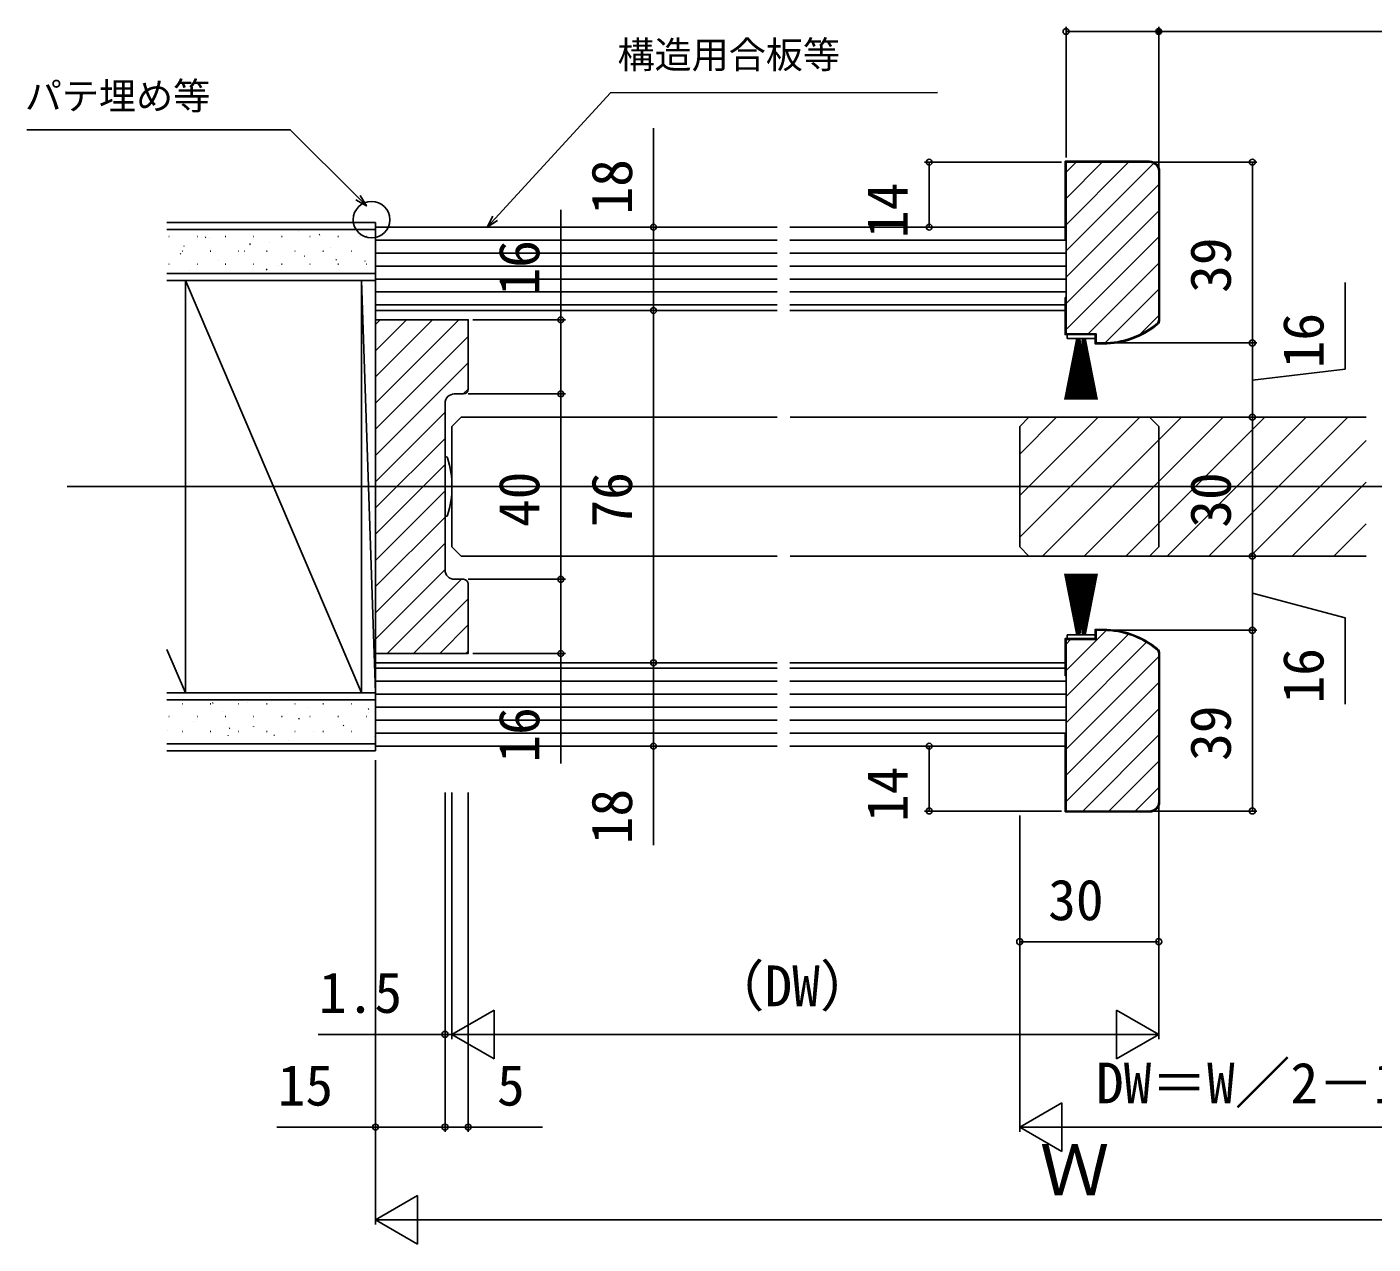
# Model space of a CAD drawing. Units: millimetres, scale not verified. Extents: x -525 to 525, y -783 to 779.
# Drawn here: x -60.8 to 229.6, y 107.2 to 369.9 of the extents above; entities that cross this region are included whole.
import ezdxf
from ezdxf.enums import TextEntityAlignment as Align

# ---------------------------------------------------------------- set-up
doc = ezdxf.new("R2010")
doc.units = ezdxf.units.MM
doc.header["$LTSCALE"] = 4
for name, color, linetype in [('0-5_YKK_12', 2, 'Continuous'), ('0-6_YKK_13', 4, 'Continuous'), ('0-8_YKK_D', 6, 'Continuous'), ('0-A_YSS_K', 3, 'Continuous'), ('0-B_YSS_KE', 3, 'Continuous')]:
    doc.layers.add(name, color=color, linetype=linetype)
doc.styles.add('ＭＳ ゴシック', font='')
doc.styles.get('ＭＳ ゴシック').set_extended_font_data('MS Gothic')

msp = doc.modelspace()

# ---------------------------------------------------------------- linework, layer by layer
at = {"layer": '0-5_YKK_12'}
for p, q in [((32.898, 285.651), (30.898, 283.651)), ((32.898, 285.651), (101.046, 285.651)), ((103.898, 285.651), (181.398, 285.651)), ((153.398, 283.651), (155.398, 285.651)), ((153.398, 277.685), (161.365, 285.651)), ((153.398, 268.704), (170.345, 285.651)), ((153.398, 259.724), (179.325, 285.651)), ((228.148, 285.651), (155.398, 285.651)), ((158.306, 255.651), (188.306, 285.651)), ((167.286, 255.651), (197.286, 285.651)), ((176.266, 255.651), (206.266, 285.651)), ((181.398, 285.651), (183.398, 283.651)), ((185.246, 255.651), (215.246, 285.651)), ((194.227, 255.651), (224.227, 285.651)), ((30.898, 283.651), (30.898, 257.651)), ((153.398, 283.651), (153.398, 257.651)), ((183.398, 257.651), (183.398, 283.651)), ((203.207, 255.651), (228.148, 280.593)), ((398.898, 270.651), (-52.102, 270.651)), ((212.187, 255.651), (228.148, 271.612)), ((221.167, 255.651), (228.148, 262.632)), ((32.898, 255.651), (30.898, 257.651)), ((101.046, 255.651), (32.898, 255.651)), ((181.398, 255.651), (103.898, 255.651)), ((155.398, 255.651), (153.398, 257.651)), ((228.148, 255.651), (155.398, 255.651)), ((183.398, 257.651), (181.398, 255.651))]:
    msp.add_line(p, q, dxfattribs=at)
msp.add_circle((13.538, 328.258), 3.946, dxfattribs=at)
at = {"layer": '0-6_YKK_13'}
for p, q in [((165.76, 302.651), (163.146, 289.451)), ((165.799, 302.651), (163.458, 289.451)), ((165.838, 302.651), (163.759, 289.451)), ((165.885, 302.651), (164.063, 289.451)), ((165.923, 302.651), (164.353, 289.451)), ((165.959, 302.651), (164.637, 289.451)), ((165.977, 302.651), (164.778, 289.451)), ((166.013, 302.651), (165.057, 289.451)), ((166.048, 302.651), (165.334, 289.451)), ((166.083, 302.651), (165.608, 289.451)), ((166.977, 302.651), (165.778, 289.451)), ((166.118, 302.651), (165.881, 289.451)), ((166.118, 302.651), (165.881, 289.451)), ((167.013, 302.651), (166.057, 289.451)), ((166.153, 302.65), (166.153, 289.451)), ((166.188, 302.651), (166.426, 289.451)), ((166.223, 302.651), (166.699, 289.451)), ((166.258, 302.651), (166.973, 289.451)), ((166.294, 302.651), (167.25, 289.451)), ((166.33, 302.651), (167.529, 289.451)), ((167.048, 302.651), (166.334, 289.451)), ((166.348, 302.651), (167.67, 289.451)), ((167.083, 302.651), (166.608, 289.451)), ((167.118, 302.651), (166.881, 289.451)), ((167.118, 302.651), (166.881, 289.451)), ((167.153, 302.65), (167.153, 289.451)), ((167.188, 302.651), (167.426, 289.451)), ((167.223, 302.651), (167.699, 289.451)), ((167.258, 302.651), (167.973, 289.451)), ((167.294, 302.651), (168.25, 289.451)), ((167.33, 302.651), (168.529, 289.451)), ((167.348, 302.651), (168.67, 289.451)), ((167.384, 302.651), (168.954, 289.451)), ((167.421, 302.651), (169.243, 289.451)), ((167.459, 302.651), (169.538, 289.451)), ((167.498, 302.651), (169.839, 289.451)), ((167.537, 302.651), (170.15, 289.451)), ((29.398, 277.051), (29.678, 277.051)), ((29.398, 277.051), (29.398, 264.251)), ((29.678, 264.251), (29.398, 264.251)), ((165.76, 238.651), (163.146, 251.851)), ((165.799, 238.651), (163.458, 251.851)), ((165.838, 238.651), (163.759, 251.851)), ((165.885, 238.651), (164.063, 251.851)), ((165.923, 238.651), (164.353, 251.851)), ((165.959, 238.651), (164.637, 251.851)), ((165.977, 238.651), (164.778, 251.851)), ((166.013, 238.651), (165.057, 251.851)), ((166.048, 238.651), (165.334, 251.851)), ((166.083, 238.651), (165.608, 251.851)), ((166.977, 238.651), (165.778, 251.851)), ((166.118, 238.651), (165.881, 251.851)), ((166.118, 238.651), (165.881, 251.851)), ((167.013, 238.651), (166.057, 251.851)), ((166.153, 238.652), (166.153, 251.851)), ((166.188, 238.651), (166.426, 251.851)), ((166.223, 238.651), (166.699, 251.851)), ((166.258, 238.651), (166.973, 251.851)), ((166.294, 238.651), (167.25, 251.851)), ((166.33, 238.651), (167.529, 251.851)), ((167.048, 238.651), (166.334, 251.851)), ((166.348, 238.651), (167.67, 251.851)), ((167.083, 238.651), (166.608, 251.851)), ((167.118, 238.651), (166.881, 251.851)), ((167.118, 238.651), (166.881, 251.851)), ((167.153, 238.652), (167.153, 251.851)), ((167.188, 238.651), (167.426, 251.851)), ((167.223, 238.651), (167.699, 251.851)), ((167.258, 238.651), (167.973, 251.851)), ((167.294, 238.651), (168.25, 251.851)), ((167.33, 238.651), (168.529, 251.851)), ((167.348, 238.651), (168.67, 251.851)), ((167.384, 238.651), (168.954, 251.851)), ((167.421, 238.651), (169.243, 251.851)), ((167.459, 238.651), (169.538, 251.851)), ((167.498, 238.651), (169.839, 251.851)), ((167.537, 238.651), (170.15, 251.851))]:
    msp.add_line(p, q, dxfattribs=at)
for points in [[(169.648, 303.451), (169.648, 302.651), (163.648, 302.651), (163.648, 303.451)], [(169.648, 237.851), (169.648, 238.651), (163.648, 238.651), (163.648, 237.851)]]:
    msp.add_lwpolyline(points, close=True, dxfattribs=at)
for centre, radius, start, end in [((29.678, 276.751), 0.3, 17.1558, 90), ((9.918, 270.651), 20.98, 342.8442, 17.1558), ((29.678, 264.551), 0.3, 270, 342.8442)]:
    msp.add_arc(centre, radius, start, end, dxfattribs=at)
at = {"layer": '0-8_YKK_D'}
for p, q in [((163.398, 341.651), (163.398, 369.851)), ((183.398, 339.651), (183.398, 369.851)), ((183.398, 339.651), (183.398, 369.851)), ((163.398, 368.851), (183.398, 368.851)), ((302.398, 368.851), (183.398, 368.851)), ((162.398, 340.651), (132.872, 340.651)), ((133.872, 340.651), (133.872, 326.651)), ((182.398, 340.651), (204.598, 340.651)), ((203.598, 340.651), (203.598, 301.651)), ((54.398, 330.381), (54.398, 306.651)), ((162.198, 326.651), (132.872, 326.651)), ((15.398, 308.651), (75.398, 308.651)), ((74.398, 308.651), (74.398, 232.651)), ((35.398, 306.651), (55.398, 306.651)), ((54.398, 290.651), (54.398, 306.651)), ((170.898, 301.651), (204.598, 301.651)), ((170.898, 301.651), (204.598, 301.651)), ((203.598, 285.651), (203.598, 301.651)), ((34.398, 290.651), (55.398, 290.651)), ((34.398, 290.651), (55.398, 290.651)), ((54.398, 290.651), (54.398, 250.651)), ((182.398, 285.651), (204.598, 285.651)), ((203.095, 285.651), (204.598, 285.651)), ((203.598, 285.651), (203.598, 255.651)), ((193.322, 255.651), (204.598, 255.651)), ((202.577, 255.651), (204.598, 255.651)), ((203.598, 239.651), (203.598, 255.651)), ((34.398, 250.651), (55.398, 250.651)), ((35.398, 250.651), (55.398, 250.651)), ((54.398, 250.651), (54.398, 234.651)), ((172.398, 239.651), (204.598, 239.651)), ((172.398, 239.651), (204.598, 239.651)), ((203.598, 239.651), (203.598, 200.651)), ((35.398, 234.651), (55.398, 234.651)), ((54.398, 210.922), (54.398, 234.651)), ((133.872, 200.651), (133.872, 214.651)), ((14.398, 211.651), (14.398, 111.451)), ((14.398, 204.651), (14.398, 131.451)), ((29.398, 204.651), (29.398, 131.451)), ((29.398, 204.651), (29.398, 151.451)), ((29.398, 204.651), (29.398, 131.451)), ((30.898, 204.651), (30.898, 151.451)), ((30.898, 204.651), (30.898, 151.451)), ((34.398, 204.651), (34.398, 131.451)), ((183.398, 204.651), (183.398, 151.451)), ((162.398, 200.651), (132.872, 200.651)), ((182.398, 200.651), (204.598, 200.651)), ((153.398, 199.651), (153.398, 131.451)), ((153.398, 199.651), (153.398, 171.451)), ((183.398, 190.651), (183.398, 171.451)), ((183.398, 172.451), (153.398, 172.451)), ((30.898, 152.451), (39.992, 157.701)), ((39.992, 147.201), (39.992, 157.701)), ((183.398, 152.451), (174.305, 157.701)), ((174.305, 157.701), (174.305, 147.201)), ((29.398, 152.451), (2.026, 152.451)), ((30.898, 152.451), (29.398, 152.451)), ((30.898, 152.451), (33.448, 152.451)), ((30.898, 152.451), (39.992, 147.201)), ((30.898, 152.451), (49.085, 152.451)), ((172.898, 152.451), (41.398, 152.451)), ((183.398, 152.451), (165.212, 152.451)), ((183.398, 152.451), (174.305, 147.201)), ((153.398, 132.451), (162.492, 137.701)), ((162.492, 127.201), (162.492, 137.701)), ((153.398, 132.451), (162.492, 127.201)), ((153.398, 132.451), (171.585, 132.451)), ((163.898, 132.451), (295.398, 132.451)), ((14.398, 112.451), (23.492, 117.701)), ((23.492, 107.201), (23.492, 117.701)), ((14.398, 112.451), (23.492, 107.201)), ((14.398, 112.451), (32.585, 112.451)), ((311.898, 112.451), (24.898, 112.451))]:
    msp.add_line(p, q, dxfattribs=at)
for points in [[(38.49, 326.651), (40.214, 328.53), (65.09, 355.651), (135.662, 355.678)], [(12.438, 331.21), (10.635, 333.013), (-4.003, 347.651), (-60.814, 347.678)], [(74.398, 308.651), (74.398, 326.651), (74.398, 347.997)], [(11.118, 333.496), (12.438, 331.21), (10.152, 332.53)], [(40.718, 328.068), (38.49, 326.651), (39.711, 328.992)], [(203.598, 293.651), (223.598, 296.005), (223.598, 314.664)], [(203.598, 247.651), (223.598, 242.345), (223.598, 223.686)], [(74.398, 232.651), (74.398, 214.651), (74.398, 193.306)], [(29.398, 132.451), (14.398, 132.451), (-6.879, 132.451)], [(29.398, 132.451), (34.398, 132.451), (50.453, 132.451)]]:
    msp.add_lwpolyline(points, dxfattribs=at)
for centre, radius in [((163.398, 368.851), 0.637), ((183.398, 368.851), 0.637), ((183.398, 368.851), 0.425), ((133.872, 340.651), 0.637), ((203.598, 340.651), 0.637), ((74.398, 326.651), 0.637), ((133.872, 326.651), 0.637), ((74.398, 308.651), 0.637), ((74.398, 308.651), 0.637), ((54.398, 306.651), 0.637), ((203.598, 301.651), 0.637), ((203.598, 301.651), 0.637), ((54.398, 290.651), 0.637), ((54.398, 290.651), 0.637), ((203.598, 285.651), 0.637), ((203.598, 285.651), 0.637), ((203.598, 255.651), 0.637), ((203.598, 255.651), 0.637), ((54.398, 250.651), 0.637), ((54.398, 250.651), 0.637), ((203.598, 239.651), 0.637), ((203.598, 239.651), 0.637), ((54.398, 234.651), 0.637), ((74.398, 232.651), 0.637), ((74.398, 232.651), 0.637), ((74.398, 214.651), 0.637), ((133.872, 214.651), 0.637), ((133.872, 200.651), 0.637), ((203.598, 200.651), 0.637), ((153.398, 172.451), 0.637), ((183.398, 172.451), 0.637), ((29.398, 152.451), 0.637), ((14.398, 132.451), 0.637), ((29.398, 132.451), 0.637), ((29.398, 132.451), 0.637), ((34.398, 132.451), 0.637)]:
    msp.add_circle(centre, radius, dxfattribs=at)
at = {"layer": '0-A_YSS_K'}
for p, q in [((163.398, 338.48), (165.569, 340.651)), ((163.398, 332.824), (171.226, 340.651)), ((163.398, 327.167), (176.883, 340.651)), ((163.398, 321.51), (182.316, 340.428)), ((163.398, 315.853), (183.398, 335.853)), ((163.398, 310.196), (183.398, 330.196)), ((-30.602, 327.651), (14.398, 327.651)), ((14.398, 326.151), (-30.602, 326.151)), ((-2.177, 325.628), (-2.159, 325.634)), ((14.398, 327.651), (14.398, 213.651)), ((14.398, 327.651), (14.398, 323.151)), ((14.398, 327.651), (14.398, 213.651)), ((14.398, 326.651), (101.046, 326.651)), ((103.79, 326.651), (163.398, 326.651)), ((-30.19, 324.66), (-30.09, 324.66)), ((-26.922, 322.547), (-26.904, 322.553)), ((-24.11, 324.66), (-24.01, 324.66)), ((-22.375, 324.375), (-22.208, 324.486)), ((-21.436, 324.49), (-21.417, 324.496)), ((-18.03, 324.66), (-17.93, 324.66)), ((-12.769, 322.897), (-12.602, 323.008)), ((-11.95, 324.66), (-11.85, 324.66)), ((-8.418, 323.418), (-8.399, 323.424)), ((-5.87, 324.66), (-5.77, 324.66)), ((0.21, 324.66), (0.31, 324.66)), ((2.215, 324.979), (2.381, 325.09)), ((6.29, 324.66), (6.39, 324.66)), ((10.841, 324.556), (10.86, 324.562)), ((12.37, 324.66), (12.47, 324.66)), ((14.398, 323.851), (101.046, 323.851)), ((14.398, 323.151), (14.398, 218.151)), ((103.79, 323.851), (163.398, 323.851)), ((163.398, 304.539), (183.398, 324.539)), ((-27.753, 320.815), (-27.586, 320.926)), ((-27.34, 321.43), (-27.24, 321.43)), ((-21.26, 321.43), (-21.16, 321.43)), ((-15.18, 321.43), (-15.08, 321.43)), ((-13.904, 321.475), (-13.885, 321.482)), ((-9.1, 321.43), (-9, 321.43)), ((-3.02, 321.43), (-2.92, 321.43)), ((-0.885, 320.403), (-0.867, 320.41)), ((3.06, 321.43), (3.16, 321.43)), ((4.601, 322.346), (4.62, 322.353)), ((5.824, 319.533), (5.991, 319.643)), ((9.14, 321.43), (9.24, 321.43)), ((14.398, 321.051), (101.046, 321.051)), ((103.79, 321.051), (163.398, 321.051)), ((-30.602, 316.651), (14.398, 316.651)), ((-30.19, 318.68), (-30.09, 318.68)), ((-25.725, 317.289), (-25.706, 317.296)), ((-24.11, 318.68), (-24.01, 318.68)), ((-19.484, 319.499), (-19.465, 319.505)), ((-18.03, 318.68), (-17.93, 318.68)), ((-11.95, 318.68), (-11.85, 318.68)), ((-9.16, 317.451), (-8.993, 317.561)), ((-6.466, 318.427), (-6.447, 318.434)), ((-5.87, 318.68), (-5.77, 318.68)), ((0.21, 318.68), (0.31, 318.68)), ((6.29, 318.68), (6.39, 318.68)), ((6.553, 317.355), (6.572, 317.362)), ((12.133, 319.331), (12.152, 319.338)), ((12.37, 318.68), (12.47, 318.68)), ((14.398, 318.251), (101.046, 318.251)), ((103.79, 318.251), (163.398, 318.251)), ((168.167, 303.651), (183.398, 318.883)), ((14.398, 315.151), (-30.602, 315.151)), ((11.398, 226.151), (-26.602, 315.151)), ((-20.602, 315.151), (9.398, 315.151)), ((14.398, 226.151), (11.398, 315.151)), ((14.398, 315.451), (101.046, 315.451)), ((103.79, 315.451), (163.398, 315.451)), ((14.398, 312.651), (101.046, 312.651)), ((103.79, 312.651), (163.398, 312.651)), ((171.829, 301.656), (183.398, 313.226)), ((14.398, 309.851), (101.046, 309.851)), ((14.398, 308.651), (101.046, 308.651)), ((103.79, 309.851), (163.398, 309.851)), ((103.79, 308.651), (163.398, 308.651)), ((14.398, 305.647), (15.402, 306.651)), ((14.398, 299.99), (21.059, 306.651)), ((14.398, 294.333), (26.716, 306.651)), ((14.398, 288.676), (32.373, 306.651)), ((179.261, 303.432), (183.398, 307.569)), ((14.398, 283.02), (34.398, 303.02)), ((14.398, 277.363), (34.398, 297.363)), ((33.344, 290.651), (34.398, 291.706)), ((14.398, 271.706), (29.398, 286.706)), ((14.398, 266.049), (29.398, 281.049)), ((14.398, 260.392), (29.398, 275.392)), ((14.398, 254.735), (29.398, 269.735)), ((14.398, 249.078), (29.398, 264.078)), ((14.398, 243.422), (29.398, 258.422)), ((14.398, 237.765), (29.398, 252.765)), ((16.942, 234.651), (32.942, 250.651)), ((22.598, 234.651), (34.398, 246.451)), ((28.255, 234.651), (34.398, 240.794)), ((163.398, 231), (172.038, 239.64)), ((163.398, 225.343), (176.867, 238.812)), ((-26.602, 226.151), (-30.602, 235.519)), ((163.398, 236.657), (164.392, 237.651)), ((163.398, 219.687), (180.772, 237.06)), ((14.398, 232.651), (101.046, 232.651)), ((33.912, 234.651), (34.398, 235.137)), ((103.79, 232.651), (163.398, 232.651)), ((163.398, 214.03), (183.398, 234.03)), ((14.398, 231.451), (101.046, 231.451)), ((103.79, 231.451), (163.398, 231.451)), ((14.398, 228.651), (101.046, 228.651)), ((103.79, 228.651), (163.398, 228.651)), ((163.398, 208.373), (183.398, 228.373)), ((14.398, 226.151), (-30.602, 226.151)), ((-30.602, 224.651), (14.398, 224.651)), ((-27.34, 223.81), (-27.24, 223.81)), ((-21.26, 223.81), (-21.16, 223.81)), ((-20.781, 223.896), (-20.614, 224.007)), ((9.398, 226.151), (-20.602, 226.151)), ((-15.18, 223.81), (-15.08, 223.81)), ((-13.137, 224.108), (-13.118, 224.115)), ((-9.1, 223.81), (-9, 223.81)), ((-3.02, 223.81), (-2.92, 223.81)), ((3.06, 223.81), (3.16, 223.81)), ((9.14, 223.81), (9.24, 223.81)), ((14.398, 225.851), (101.046, 225.851)), ((103.79, 225.851), (163.398, 225.851)), ((-30.19, 221.06), (-30.09, 221.06)), ((-24.11, 221.06), (-24.01, 221.06)), ((-18.718, 222.132), (-18.699, 222.139)), ((-18.03, 221.06), (-17.93, 221.06)), ((-11.95, 221.06), (-11.85, 221.06)), ((-5.87, 221.06), (-5.77, 221.06)), ((-5.699, 221.06), (-5.68, 221.067)), ((-0.119, 223.036), (-0.1, 223.043)), ((0.21, 221.06), (0.31, 221.06)), ((6.29, 221.06), (6.39, 221.06)), ((12.37, 221.06), (12.47, 221.06)), ((12.797, 222.614), (12.964, 222.724)), ((12.9, 221.965), (12.919, 221.971)), ((14.398, 223.051), (101.046, 223.051)), ((103.79, 223.051), (163.398, 223.051)), ((163.398, 202.716), (183.398, 222.716)), ((-30.444, 217.98), (-30.425, 217.986)), ((-24.958, 219.922), (-24.939, 219.929)), ((-17.171, 218.45), (-17.004, 218.56)), ((-11.94, 218.851), (-11.921, 218.857)), ((-2.187, 220.532), (-2.02, 220.642)), ((7.319, 219.989), (7.338, 219.995)), ((7.418, 219.054), (7.585, 219.164)), ((14.398, 220.251), (101.046, 220.251)), ((14.398, 213.651), (14.398, 218.151)), ((103.79, 220.251), (163.398, 220.251)), ((14.398, 215.151), (-30.602, 215.151)), ((-27.34, 217.83), (-27.24, 217.83)), ((-21.26, 217.83), (-21.16, 217.83)), ((-17.426, 216.908), (-17.407, 216.914)), ((-15.18, 217.83), (-15.08, 217.83)), ((-9.1, 217.83), (-9, 217.83)), ((-7.566, 216.972), (-7.399, 217.082)), ((-4.407, 215.836), (-4.388, 215.843)), ((-3.02, 217.83), (-2.92, 217.83)), ((1.079, 217.779), (1.098, 217.785)), ((3.06, 217.83), (3.16, 217.83)), ((9.14, 217.83), (9.24, 217.83)), ((14.097, 216.707), (14.116, 216.714)), ((14.398, 217.451), (101.046, 217.451)), ((103.79, 217.451), (163.398, 217.451)), ((166.99, 200.651), (183.398, 217.059)), ((-30.602, 213.651), (14.398, 213.651)), ((14.398, 214.651), (101.046, 214.651)), ((103.79, 214.651), (163.398, 214.651)), ((172.647, 200.651), (183.398, 211.402)), ((178.304, 200.651), (183.398, 205.745))]:
    msp.add_line(p, q, dxfattribs=at)
msp.add_lwpolyline([(11.398, 226.151), (-26.602, 226.151), (-26.602, 315.151), (11.398, 315.151)], close=True, dxfattribs=at)
at = {"layer": '0-B_YSS_KE'}
for p, q in [((163.198, 340.851), (181.398, 340.851)), ((163.198, 340.851), (163.198, 323.851)), ((163.398, 340.651), (163.398, 323.851)), ((181.398, 340.651), (163.398, 340.651)), ((183.398, 306.613), (183.398, 338.651)), ((183.598, 338.651), (183.598, 306.613)), ((163.198, 323.851), (163.398, 323.851)), ((163.198, 311.451), (163.398, 311.451)), ((33.398, 290.651), (31.398, 290.651)), ((29.398, 288.651), (29.398, 252.651)), ((31.398, 250.651), (33.398, 250.651)), ((183.398, 234.689), (183.398, 202.651)), ((183.598, 202.651), (183.598, 234.689)), ((163.198, 229.851), (163.398, 229.851)), ((163.198, 217.451), (163.398, 217.451)), ((163.198, 200.451), (163.198, 217.451)), ((163.398, 200.651), (163.398, 217.451)), ((163.198, 200.451), (181.398, 200.451)), ((181.398, 200.651), (163.398, 200.651))]:
    msp.add_line(p, q, dxfattribs=at)
for points in [[(163.398, 340.651), (163.398, 303.651), (169.898, 303.651), (169.898, 301.651), (171.398, 301.651)], [(171.398, 301.451), (169.698, 301.451), (169.698, 303.451), (163.198, 303.451), (163.198, 311.451)], [(14.398, 234.651), (14.398, 306.651), (27.398, 306.651), (34.398, 306.651), (34.398, 291.651)], [(34.398, 249.651), (34.398, 234.651), (14.398, 234.651)], [(171.398, 239.851), (169.698, 239.851), (169.698, 237.851), (163.198, 237.851), (163.198, 229.851)], [(163.398, 200.651), (163.398, 237.651), (169.898, 237.651), (169.898, 239.651), (171.398, 239.651)]]:
    msp.add_lwpolyline(points, dxfattribs=at)
for centre, radius, start, end in [((181.398, 338.651), 2.2, 0.00001, 89.99999), ((181.398, 338.651), 2, 0.00001, 89.99999), ((171.398, 319.901), 18.25, 270, 309.61912), ((171.398, 319.901), 18.45, 270.00001, 309.61912), ((182.398, 306.613), 1, 309.61914, 0), ((182.398, 306.613), 1.2, 309.61912, 359.99999), ((31.398, 288.651), 2, 90.00001, 179.99999), ((33.398, 291.651), 1, 270.00001, 359.99999), ((31.398, 252.651), 2, 180.00001, 269.99999), ((33.398, 249.651), 1, 0.00001, 89.99999), ((171.398, 221.401), 18.45, 50.38088, 89.99999), ((171.398, 221.401), 18.25, 50.38088, 90), ((182.398, 234.689), 1, 360, 50.38086), ((182.398, 234.689), 1.2, 0.00001, 50.38088), ((181.398, 202.651), 2.2, 270.00001, 359.99999), ((181.398, 202.651), 2, 270.00001, 359.99999)]:
    msp.add_arc(centre, radius, start, end, dxfattribs=at)

# ---------------------------------------------------------------- texts
at = {"layer": '0-8_YKK_D', "style": 'ＭＳ ゴシック'}
for s, height, p in [('構造用合板等', 5.865, (66.624, 359.158)), ('パテ埋め等', 5.865, (-61.261, 350.259)), ('30', 8.798, (159.535, 174.451)), ('（DW）', 8.798, (86.319, 155.883)), ('1.5', 8.798, (2.185, 154.451)), ('15', 8.798, (-6.72, 134.451)), ('5', 8.798, (40.612, 134.451)), ('DW＝W／2－1.5', 8.798, (169.853, 134.928)), ('Ｗ', 11, (157.745, 114.451))]:
    msp.add_text(s, height=height, dxfattribs=at).set_placement(p, align=Align.BOTTOM_LEFT)
for s, p in [('18', (72.398, 329.36)), ('14', (131.872, 324.276)), ('16', (52.398, 311.881)), ('39', (201.598, 312.458)), ('16', (221.598, 296.164)), ('40', (52.398, 261.924)), ('76', (72.398, 261.822)), ('30', (201.598, 261.787)), ('16', (221.598, 223.845)), ('16', (52.398, 211.081)), ('39', (201.598, 211.458)), ('14', (131.872, 198.276)), ('18', (72.398, 193.465))]:
    msp.add_text(s, height=8.798, rotation=90, dxfattribs=at).set_placement(p, align=Align.BOTTOM_LEFT)

doc.saveas('drawing.dxf')
